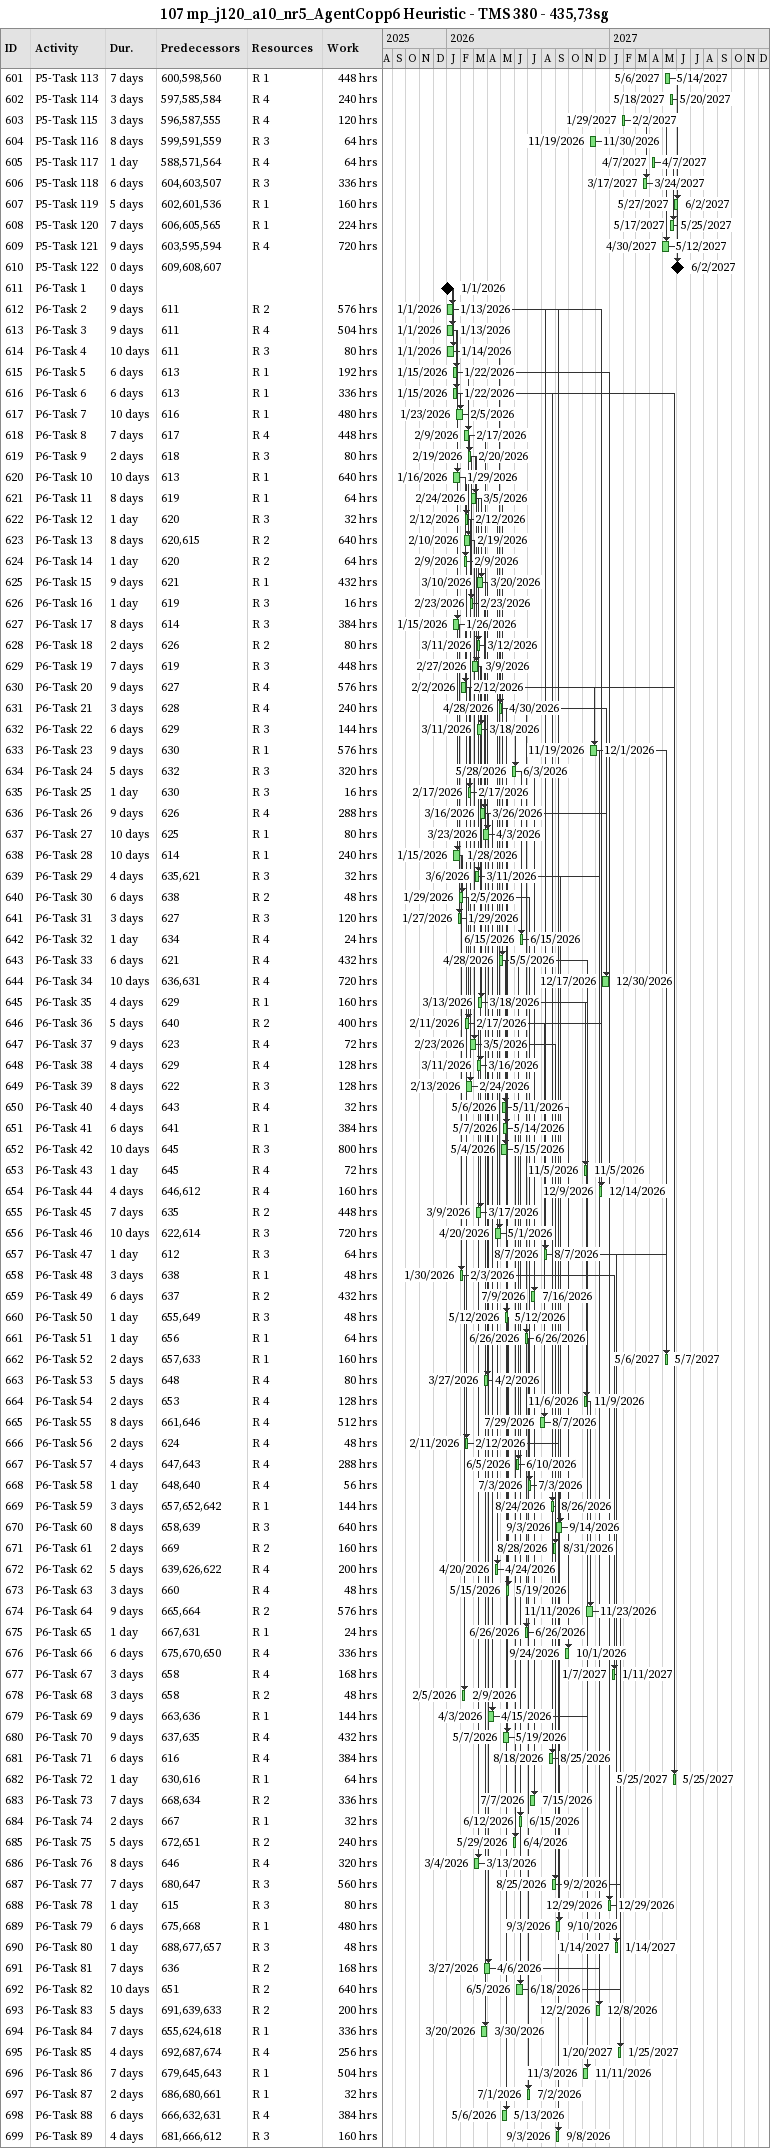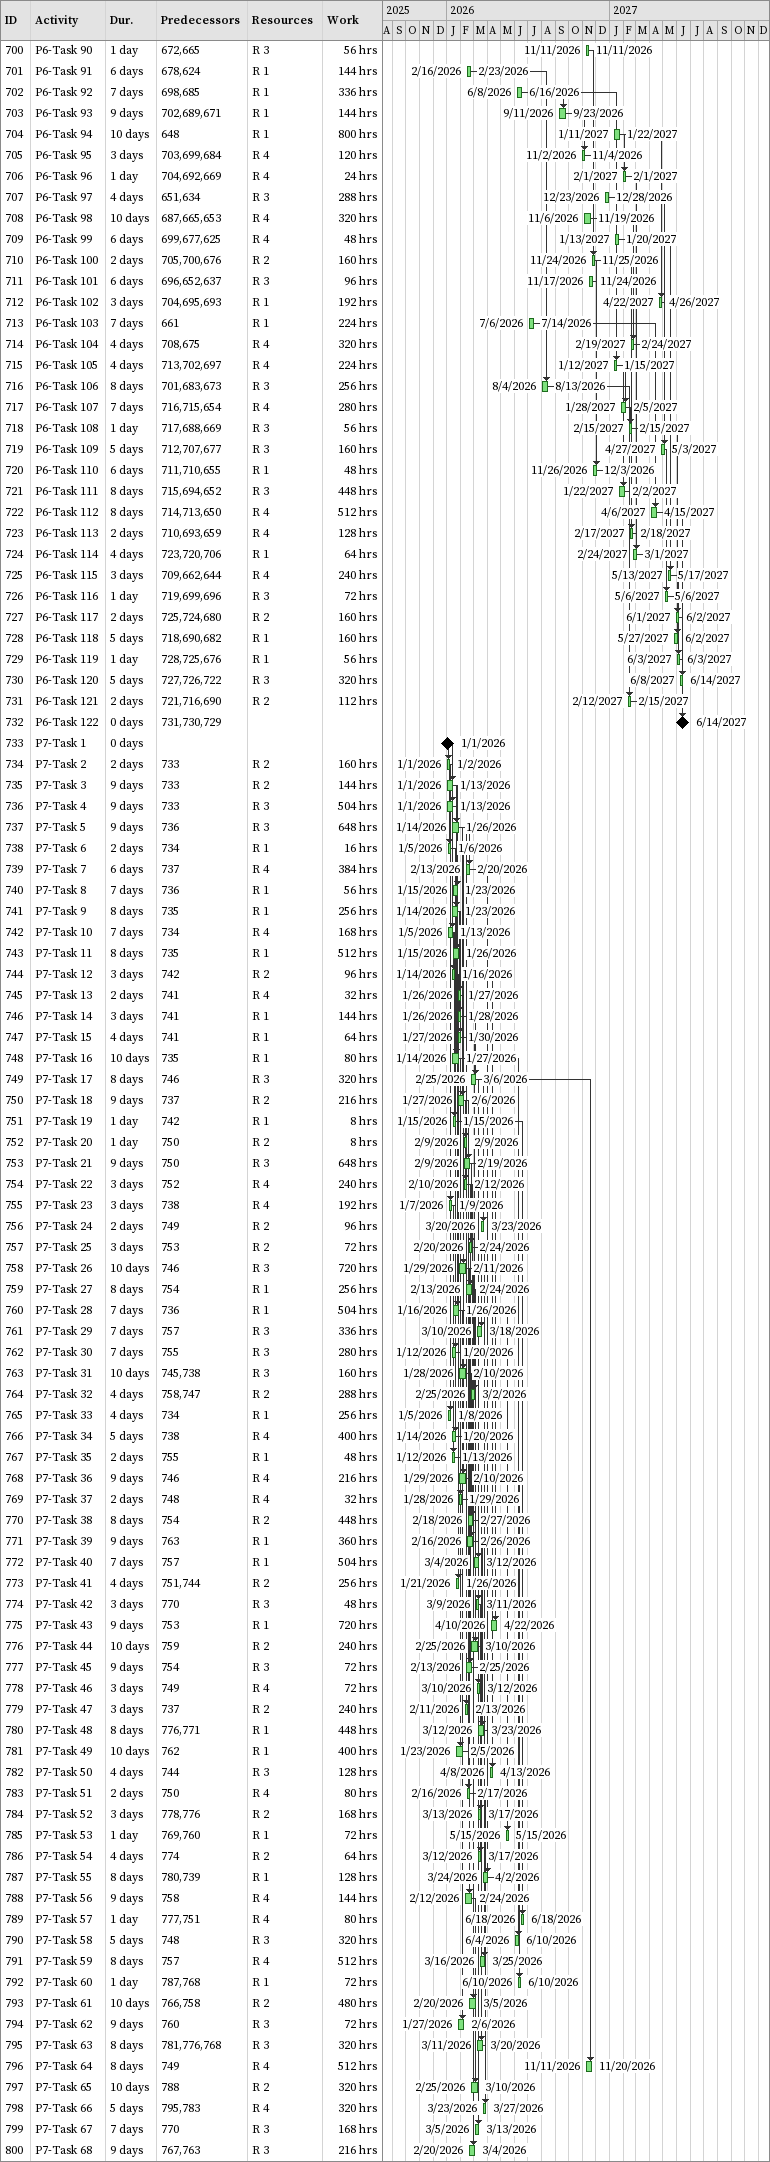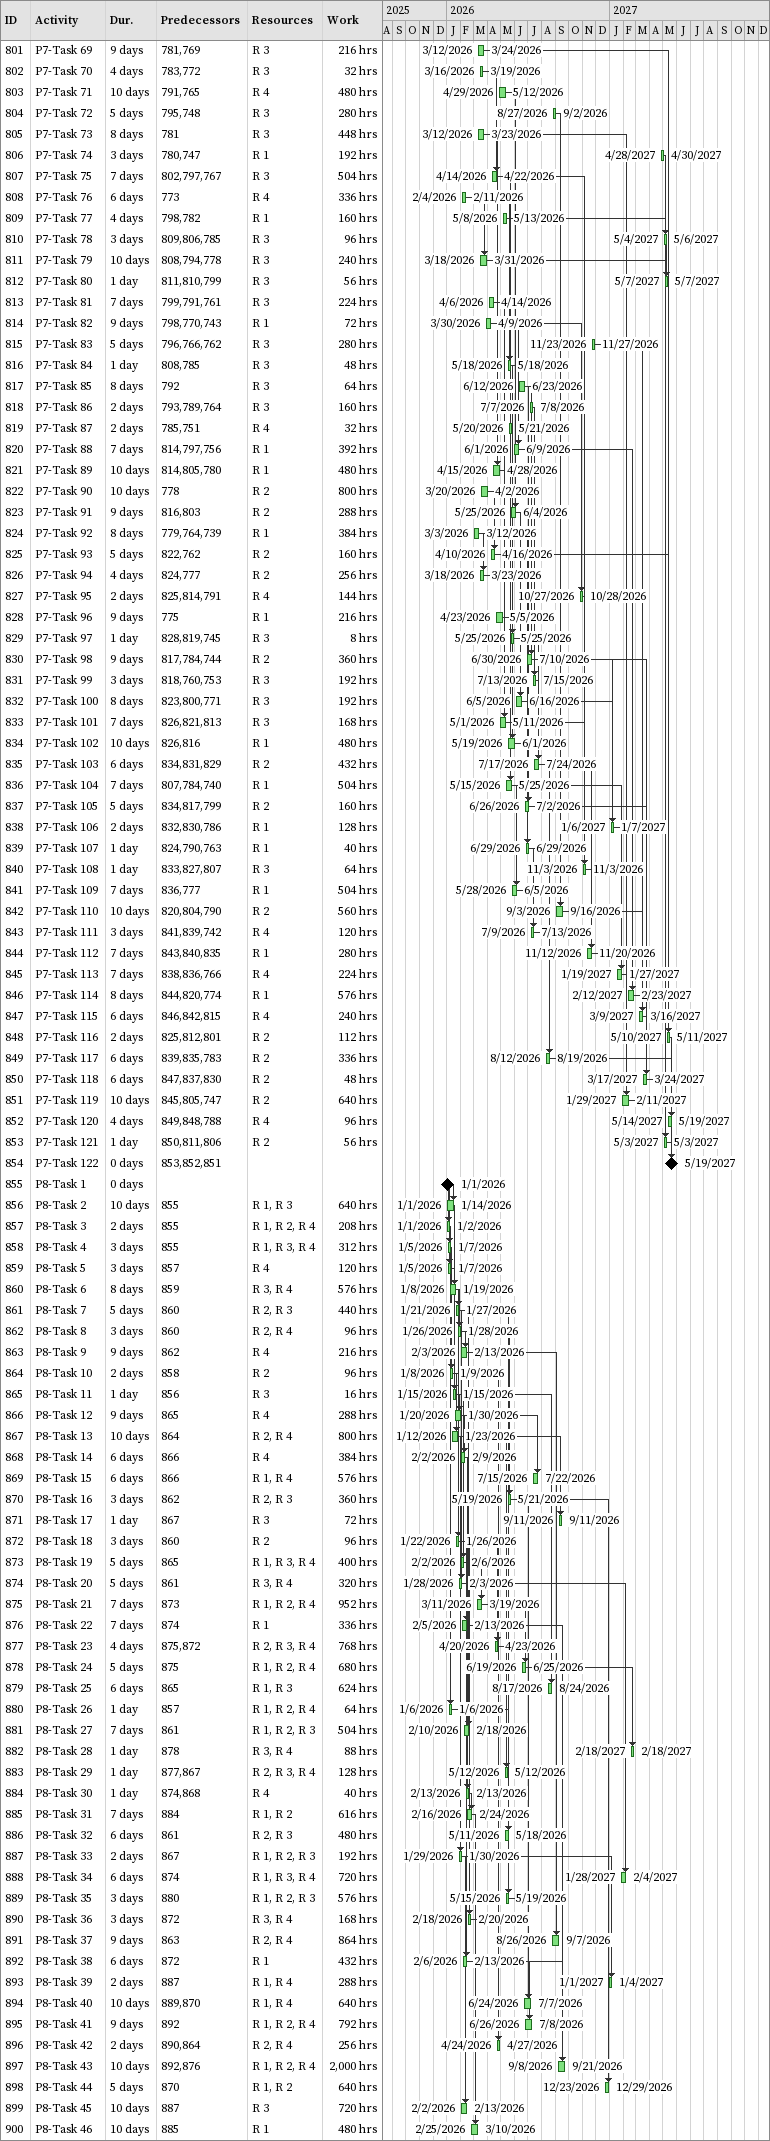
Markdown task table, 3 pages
107 mp_j120_a10_nr5_AgentCopp6 Heuristic - TMS 380 - 435,73sg

| ID | Task | Duration | Start | Finish | Predecessors | Resources | Work (h) |
|---|---|---|---|---|---|---|---|
| 601 | P5-Task 113 | 7d | 2027-05-06 | 2027-05-14 | 600, 598, 560 | R 1 | 448 |
| 602 | P5-Task 114 | 3d | 2027-05-18 | 2027-05-20 | 597, 585, 584 | R 4 | 240 |
| 603 | P5-Task 115 | 3d | 2027-01-29 | 2027-02-02 | 596, 587, 555 | R 4 | 120 |
| 604 | P5-Task 116 | 8d | 2026-11-19 | 2026-11-30 | 599, 591, 559 | R 3 | 64 |
| 605 | P5-Task 117 | 1d | 2027-04-07 | 2027-04-07 | 588, 571, 564 | R 4 | 64 |
| 606 | P5-Task 118 | 6d | 2027-03-17 | 2027-03-24 | 604, 603, 507 | R 3 | 336 |
| 607 | P5-Task 119 | 5d | 2027-05-27 | 2027-06-02 | 602, 601, 536 | R 1 | 160 |
| 608 | P5-Task 120 | 7d | 2027-05-17 | 2027-05-25 | 606, 605, 565 | R 1 | 224 |
| 609 | P5-Task 121 | 9d | 2027-04-30 | 2027-05-12 | 603, 595, 594 | R 4 | 720 |
| 610 | P5-Task 122 | 0d | 2027-06-02 | 2027-06-02 | 609, 608, 607 |  |  |
| 611 | P6-Task 1 | 0d | 2026-01-01 | 2026-01-01 |  |  |  |
| 612 | P6-Task 2 | 9d | 2026-01-01 | 2026-01-13 | 611 | R 2 | 576 |
| 613 | P6-Task 3 | 9d | 2026-01-01 | 2026-01-13 | 611 | R 4 | 504 |
| 614 | P6-Task 4 | 10d | 2026-01-01 | 2026-01-14 | 611 | R 3 | 80 |
| 615 | P6-Task 5 | 6d | 2026-01-15 | 2026-01-22 | 613 | R 1 | 192 |
| 616 | P6-Task 6 | 6d | 2026-01-15 | 2026-01-22 | 613 | R 1 | 336 |
| 617 | P6-Task 7 | 10d | 2026-01-23 | 2026-02-05 | 616 | R 1 | 480 |
| 618 | P6-Task 8 | 7d | 2026-02-09 | 2026-02-17 | 617 | R 4 | 448 |
| 619 | P6-Task 9 | 2d | 2026-02-19 | 2026-02-20 | 618 | R 3 | 80 |
| 620 | P6-Task 10 | 10d | 2026-01-16 | 2026-01-29 | 613 | R 1 | 640 |
| 621 | P6-Task 11 | 8d | 2026-02-24 | 2026-03-05 | 619 | R 1 | 64 |
| 622 | P6-Task 12 | 1d | 2026-02-12 | 2026-02-12 | 620 | R 3 | 32 |
| 623 | P6-Task 13 | 8d | 2026-02-10 | 2026-02-19 | 620, 615 | R 2 | 640 |
| 624 | P6-Task 14 | 1d | 2026-02-09 | 2026-02-09 | 620 | R 2 | 64 |
| 625 | P6-Task 15 | 9d | 2026-03-10 | 2026-03-20 | 621 | R 1 | 432 |
| 626 | P6-Task 16 | 1d | 2026-02-23 | 2026-02-23 | 619 | R 3 | 16 |
| 627 | P6-Task 17 | 8d | 2026-01-15 | 2026-01-26 | 614 | R 3 | 384 |
| 628 | P6-Task 18 | 2d | 2026-03-11 | 2026-03-12 | 626 | R 2 | 80 |
| 629 | P6-Task 19 | 7d | 2026-02-27 | 2026-03-09 | 619 | R 3 | 448 |
| 630 | P6-Task 20 | 9d | 2026-02-02 | 2026-02-12 | 627 | R 4 | 576 |
| 631 | P6-Task 21 | 3d | 2026-04-28 | 2026-04-30 | 628 | R 4 | 240 |
| 632 | P6-Task 22 | 6d | 2026-03-11 | 2026-03-18 | 629 | R 3 | 144 |
| 633 | P6-Task 23 | 9d | 2026-11-19 | 2026-12-01 | 630 | R 1 | 576 |
| 634 | P6-Task 24 | 5d | 2026-05-28 | 2026-06-03 | 632 | R 3 | 320 |
| 635 | P6-Task 25 | 1d | 2026-02-17 | 2026-02-17 | 630 | R 3 | 16 |
| 636 | P6-Task 26 | 9d | 2026-03-16 | 2026-03-26 | 626 | R 4 | 288 |
| 637 | P6-Task 27 | 10d | 2026-03-23 | 2026-04-03 | 625 | R 1 | 80 |
| 638 | P6-Task 28 | 10d | 2026-01-15 | 2026-01-28 | 614 | R 1 | 240 |
| 639 | P6-Task 29 | 4d | 2026-03-06 | 2026-03-11 | 635, 621 | R 3 | 32 |
| 640 | P6-Task 30 | 6d | 2026-01-29 | 2026-02-05 | 638 | R 2 | 48 |
| 641 | P6-Task 31 | 3d | 2026-01-27 | 2026-01-29 | 627 | R 3 | 120 |
| 642 | P6-Task 32 | 1d | 2026-06-15 | 2026-06-15 | 634 | R 4 | 24 |
| 643 | P6-Task 33 | 6d | 2026-04-28 | 2026-05-05 | 621 | R 4 | 432 |
| 644 | P6-Task 34 | 10d | 2026-12-17 | 2026-12-30 | 636, 631 | R 4 | 720 |
| 645 | P6-Task 35 | 4d | 2026-03-13 | 2026-03-18 | 629 | R 1 | 160 |
| 646 | P6-Task 36 | 5d | 2026-02-11 | 2026-02-17 | 640 | R 2 | 400 |
| 647 | P6-Task 37 | 9d | 2026-02-23 | 2026-03-05 | 623 | R 4 | 72 |
| 648 | P6-Task 38 | 4d | 2026-03-11 | 2026-03-16 | 629 | R 4 | 128 |
| 649 | P6-Task 39 | 8d | 2026-02-13 | 2026-02-24 | 622 | R 3 | 128 |
| 650 | P6-Task 40 | 4d | 2026-05-06 | 2026-05-11 | 643 | R 4 | 32 |
| 651 | P6-Task 41 | 6d | 2026-05-07 | 2026-05-14 | 641 | R 1 | 384 |
| 652 | P6-Task 42 | 10d | 2026-05-04 | 2026-05-15 | 645 | R 3 | 800 |
| 653 | P6-Task 43 | 1d | 2026-11-05 | 2026-11-05 | 645 | R 4 | 72 |
| 654 | P6-Task 44 | 4d | 2026-12-09 | 2026-12-14 | 646, 612 | R 4 | 160 |
| 655 | P6-Task 45 | 7d | 2026-03-09 | 2026-03-17 | 635 | R 2 | 448 |
| 656 | P6-Task 46 | 10d | 2026-04-20 | 2026-05-01 | 622, 614 | R 3 | 720 |
| 657 | P6-Task 47 | 1d | 2026-08-07 | 2026-08-07 | 612 | R 3 | 64 |
| 658 | P6-Task 48 | 3d | 2026-01-30 | 2026-02-03 | 638 | R 1 | 48 |
| 659 | P6-Task 49 | 6d | 2026-07-09 | 2026-07-16 | 637 | R 2 | 432 |
| 660 | P6-Task 50 | 1d | 2026-05-12 | 2026-05-12 | 655, 649 | R 3 | 48 |
| 661 | P6-Task 51 | 1d | 2026-06-26 | 2026-06-26 | 656 | R 1 | 64 |
| 662 | P6-Task 52 | 2d | 2027-05-06 | 2027-05-07 | 657, 633 | R 1 | 160 |
| 663 | P6-Task 53 | 5d | 2026-03-27 | 2026-04-02 | 648 | R 4 | 80 |
| 664 | P6-Task 54 | 2d | 2026-11-06 | 2026-11-09 | 653 | R 4 | 128 |
| 665 | P6-Task 55 | 8d | 2026-07-29 | 2026-08-07 | 661, 646 | R 4 | 512 |
| 666 | P6-Task 56 | 2d | 2026-02-11 | 2026-02-12 | 624 | R 4 | 48 |
| 667 | P6-Task 57 | 4d | 2026-06-05 | 2026-06-10 | 647, 643 | R 4 | 288 |
| 668 | P6-Task 58 | 1d | 2026-07-03 | 2026-07-03 | 648, 640 | R 4 | 56 |
| 669 | P6-Task 59 | 3d | 2026-08-24 | 2026-08-26 | 657, 652, 642 | R 1 | 144 |
| 670 | P6-Task 60 | 8d | 2026-09-03 | 2026-09-14 | 658, 639 | R 3 | 640 |
| 671 | P6-Task 61 | 2d | 2026-08-28 | 2026-08-31 | 669 | R 2 | 160 |
| 672 | P6-Task 62 | 5d | 2026-04-20 | 2026-04-24 | 639, 626, 622 | R 4 | 200 |
| 673 | P6-Task 63 | 3d | 2026-05-15 | 2026-05-19 | 660 | R 4 | 48 |
| 674 | P6-Task 64 | 9d | 2026-11-11 | 2026-11-23 | 665, 664 | R 2 | 576 |
| 675 | P6-Task 65 | 1d | 2026-06-26 | 2026-06-26 | 667, 631 | R 1 | 24 |
| 676 | P6-Task 66 | 6d | 2026-09-24 | 2026-10-01 | 675, 670, 650 | R 4 | 336 |
| 677 | P6-Task 67 | 3d | 2027-01-07 | 2027-01-11 | 658 | R 4 | 168 |
| 678 | P6-Task 68 | 3d | 2026-02-05 | 2026-02-09 | 658 | R 2 | 48 |
| 679 | P6-Task 69 | 9d | 2026-04-03 | 2026-04-15 | 663, 636 | R 1 | 144 |
| 680 | P6-Task 70 | 9d | 2026-05-07 | 2026-05-19 | 637, 635 | R 4 | 432 |
| 681 | P6-Task 71 | 6d | 2026-08-18 | 2026-08-25 | 616 | R 4 | 384 |
| 682 | P6-Task 72 | 1d | 2027-05-25 | 2027-05-25 | 630, 616 | R 1 | 64 |
| 683 | P6-Task 73 | 7d | 2026-07-07 | 2026-07-15 | 668, 634 | R 2 | 336 |
| 684 | P6-Task 74 | 2d | 2026-06-12 | 2026-06-15 | 667 | R 1 | 32 |
| 685 | P6-Task 75 | 5d | 2026-05-29 | 2026-06-04 | 672, 651 | R 2 | 240 |
| 686 | P6-Task 76 | 8d | 2026-03-04 | 2026-03-13 | 646 | R 4 | 320 |
| 687 | P6-Task 77 | 7d | 2026-08-25 | 2026-09-02 | 680, 647 | R 3 | 560 |
| 688 | P6-Task 78 | 1d | 2026-12-29 | 2026-12-29 | 615 | R 3 | 80 |
| 689 | P6-Task 79 | 6d | 2026-09-03 | 2026-09-10 | 675, 668 | R 1 | 480 |
| 690 | P6-Task 80 | 1d | 2027-01-14 | 2027-01-14 | 688, 677, 657 | R 3 | 48 |
| 691 | P6-Task 81 | 7d | 2026-03-27 | 2026-04-06 | 636 | R 2 | 168 |
| 692 | P6-Task 82 | 10d | 2026-06-05 | 2026-06-18 | 651 | R 2 | 640 |
| 693 | P6-Task 83 | 5d | 2026-12-02 | 2026-12-08 | 691, 639, 633 | R 2 | 200 |
| 694 | P6-Task 84 | 7d | 2026-03-20 | 2026-03-30 | 655, 624, 618 | R 1 | 336 |
| 695 | P6-Task 85 | 4d | 2027-01-20 | 2027-01-25 | 692, 687, 674 | R 4 | 256 |
| 696 | P6-Task 86 | 7d | 2026-11-03 | 2026-11-11 | 679, 645, 643 | R 1 | 504 |
| 697 | P6-Task 87 | 2d | 2026-07-01 | 2026-07-02 | 686, 680, 661 | R 1 | 32 |
| 698 | P6-Task 88 | 6d | 2026-05-06 | 2026-05-13 | 666, 632, 631 | R 4 | 384 |
| 699 | P6-Task 89 | 4d | 2026-09-03 | 2026-09-08 | 681, 666, 612 | R 3 | 160 |
| 700 | P6-Task 90 | 1d | 2026-11-11 | 2026-11-11 | 672, 665 | R 3 | 56 |
| 701 | P6-Task 91 | 6d | 2026-02-16 | 2026-02-23 | 678, 624 | R 1 | 144 |
| 702 | P6-Task 92 | 7d | 2026-06-08 | 2026-06-16 | 698, 685 | R 1 | 336 |
| 703 | P6-Task 93 | 9d | 2026-09-11 | 2026-09-23 | 702, 689, 671 | R 1 | 144 |
| 704 | P6-Task 94 | 10d | 2027-01-11 | 2027-01-22 | 648 | R 1 | 800 |
| 705 | P6-Task 95 | 3d | 2026-11-02 | 2026-11-04 | 703, 699, 684 | R 4 | 120 |
| 706 | P6-Task 96 | 1d | 2027-02-01 | 2027-02-01 | 704, 692, 669 | R 4 | 24 |
| 707 | P6-Task 97 | 4d | 2026-12-23 | 2026-12-28 | 651, 634 | R 3 | 288 |
| 708 | P6-Task 98 | 10d | 2026-11-06 | 2026-11-19 | 687, 665, 653 | R 4 | 320 |
| 709 | P6-Task 99 | 6d | 2027-01-13 | 2027-01-20 | 699, 677, 625 | R 4 | 48 |
| 710 | P6-Task 100 | 2d | 2026-11-24 | 2026-11-25 | 705, 700, 676 | R 2 | 160 |
| 711 | P6-Task 101 | 6d | 2026-11-17 | 2026-11-24 | 696, 652, 637 | R 3 | 96 |
| 712 | P6-Task 102 | 3d | 2027-04-22 | 2027-04-26 | 704, 695, 693 | R 1 | 192 |
| 713 | P6-Task 103 | 7d | 2026-07-06 | 2026-07-14 | 661 | R 1 | 224 |
| 714 | P6-Task 104 | 4d | 2027-02-19 | 2027-02-24 | 708, 675 | R 4 | 320 |
| 715 | P6-Task 105 | 4d | 2027-01-12 | 2027-01-15 | 713, 702, 697 | R 4 | 224 |
| 716 | P6-Task 106 | 8d | 2026-08-04 | 2026-08-13 | 701, 683, 673 | R 3 | 256 |
| 717 | P6-Task 107 | 7d | 2027-01-28 | 2027-02-05 | 716, 715, 654 | R 4 | 280 |
| 718 | P6-Task 108 | 1d | 2027-02-15 | 2027-02-15 | 717, 688, 669 | R 3 | 56 |
| 719 | P6-Task 109 | 5d | 2027-04-27 | 2027-05-03 | 712, 707, 677 | R 3 | 160 |
| 720 | P6-Task 110 | 6d | 2026-11-26 | 2026-12-03 | 711, 710, 655 | R 1 | 48 |
| 721 | P6-Task 111 | 8d | 2027-01-22 | 2027-02-02 | 715, 694, 652 | R 3 | 448 |
| 722 | P6-Task 112 | 8d | 2027-04-06 | 2027-04-15 | 714, 713, 650 | R 4 | 512 |
| 723 | P6-Task 113 | 2d | 2027-02-17 | 2027-02-18 | 710, 693, 659 | R 4 | 128 |
| 724 | P6-Task 114 | 4d | 2027-02-24 | 2027-03-01 | 723, 720, 706 | R 1 | 64 |
| 725 | P6-Task 115 | 3d | 2027-05-13 | 2027-05-17 | 709, 662, 644 | R 4 | 240 |
| 726 | P6-Task 116 | 1d | 2027-05-06 | 2027-05-06 | 719, 699, 696 | R 3 | 72 |
| 727 | P6-Task 117 | 2d | 2027-06-01 | 2027-06-02 | 725, 724, 680 | R 2 | 160 |
| 728 | P6-Task 118 | 5d | 2027-05-27 | 2027-06-02 | 718, 690, 682 | R 1 | 160 |
| 729 | P6-Task 119 | 1d | 2027-06-03 | 2027-06-03 | 728, 725, 676 | R 1 | 56 |
| 730 | P6-Task 120 | 5d | 2027-06-08 | 2027-06-14 | 727, 726, 722 | R 3 | 320 |
| 731 | P6-Task 121 | 2d | 2027-02-12 | 2027-02-15 | 721, 716, 690 | R 2 | 112 |
| 732 | P6-Task 122 | 0d | 2027-06-14 | 2027-06-14 | 731, 730, 729 |  |  |
| 733 | P7-Task 1 | 0d | 2026-01-01 | 2026-01-01 |  |  |  |
| 734 | P7-Task 2 | 2d | 2026-01-01 | 2026-01-02 | 733 | R 2 | 160 |
| 735 | P7-Task 3 | 9d | 2026-01-01 | 2026-01-13 | 733 | R 2 | 144 |
| 736 | P7-Task 4 | 9d | 2026-01-01 | 2026-01-13 | 733 | R 3 | 504 |
| 737 | P7-Task 5 | 9d | 2026-01-14 | 2026-01-26 | 736 | R 3 | 648 |
| 738 | P7-Task 6 | 2d | 2026-01-05 | 2026-01-06 | 734 | R 1 | 16 |
| 739 | P7-Task 7 | 6d | 2026-02-13 | 2026-02-20 | 737 | R 4 | 384 |
| 740 | P7-Task 8 | 7d | 2026-01-15 | 2026-01-23 | 736 | R 1 | 56 |
| 741 | P7-Task 9 | 8d | 2026-01-14 | 2026-01-23 | 735 | R 1 | 256 |
| 742 | P7-Task 10 | 7d | 2026-01-05 | 2026-01-13 | 734 | R 4 | 168 |
| 743 | P7-Task 11 | 8d | 2026-01-15 | 2026-01-26 | 735 | R 1 | 512 |
| 744 | P7-Task 12 | 3d | 2026-01-14 | 2026-01-16 | 742 | R 2 | 96 |
| 745 | P7-Task 13 | 2d | 2026-01-26 | 2026-01-27 | 741 | R 4 | 32 |
| 746 | P7-Task 14 | 3d | 2026-01-26 | 2026-01-28 | 741 | R 1 | 144 |
| 747 | P7-Task 15 | 4d | 2026-01-27 | 2026-01-30 | 741 | R 1 | 64 |
| 748 | P7-Task 16 | 10d | 2026-01-14 | 2026-01-27 | 735 | R 1 | 80 |
| 749 | P7-Task 17 | 8d | 2026-02-25 | 2026-03-06 | 746 | R 3 | 320 |
| 750 | P7-Task 18 | 9d | 2026-01-27 | 2026-02-06 | 737 | R 2 | 216 |
| 751 | P7-Task 19 | 1d | 2026-01-15 | 2026-01-15 | 742 | R 1 | 8 |
| 752 | P7-Task 20 | 1d | 2026-02-09 | 2026-02-09 | 750 | R 2 | 8 |
| 753 | P7-Task 21 | 9d | 2026-02-09 | 2026-02-19 | 750 | R 3 | 648 |
| 754 | P7-Task 22 | 3d | 2026-02-10 | 2026-02-12 | 752 | R 4 | 240 |
| 755 | P7-Task 23 | 3d | 2026-01-07 | 2026-01-09 | 738 | R 4 | 192 |
| 756 | P7-Task 24 | 2d | 2026-03-20 | 2026-03-23 | 749 | R 2 | 96 |
| 757 | P7-Task 25 | 3d | 2026-02-20 | 2026-02-24 | 753 | R 2 | 72 |
| 758 | P7-Task 26 | 10d | 2026-01-29 | 2026-02-11 | 746 | R 3 | 720 |
| 759 | P7-Task 27 | 8d | 2026-02-13 | 2026-02-24 | 754 | R 1 | 256 |
| 760 | P7-Task 28 | 7d | 2026-01-16 | 2026-01-26 | 736 | R 1 | 504 |
| 761 | P7-Task 29 | 7d | 2026-03-10 | 2026-03-18 | 757 | R 3 | 336 |
| 762 | P7-Task 30 | 7d | 2026-01-12 | 2026-01-20 | 755 | R 3 | 280 |
| 763 | P7-Task 31 | 10d | 2026-01-28 | 2026-02-10 | 745, 738 | R 3 | 160 |
| 764 | P7-Task 32 | 4d | 2026-02-25 | 2026-03-02 | 758, 747 | R 2 | 288 |
| 765 | P7-Task 33 | 4d | 2026-01-05 | 2026-01-08 | 734 | R 1 | 256 |
| 766 | P7-Task 34 | 5d | 2026-01-14 | 2026-01-20 | 738 | R 4 | 400 |
| 767 | P7-Task 35 | 2d | 2026-01-12 | 2026-01-13 | 755 | R 1 | 48 |
| 768 | P7-Task 36 | 9d | 2026-01-29 | 2026-02-10 | 746 | R 4 | 216 |
| 769 | P7-Task 37 | 2d | 2026-01-28 | 2026-01-29 | 748 | R 4 | 32 |
| 770 | P7-Task 38 | 8d | 2026-02-18 | 2026-02-27 | 754 | R 2 | 448 |
| 771 | P7-Task 39 | 9d | 2026-02-16 | 2026-02-26 | 763 | R 1 | 360 |
| 772 | P7-Task 40 | 7d | 2026-03-04 | 2026-03-12 | 757 | R 1 | 504 |
| 773 | P7-Task 41 | 4d | 2026-01-21 | 2026-01-26 | 751, 744 | R 2 | 256 |
| 774 | P7-Task 42 | 3d | 2026-03-09 | 2026-03-11 | 770 | R 3 | 48 |
| 775 | P7-Task 43 | 9d | 2026-04-10 | 2026-04-22 | 753 | R 1 | 720 |
| 776 | P7-Task 44 | 10d | 2026-02-25 | 2026-03-10 | 759 | R 2 | 240 |
| 777 | P7-Task 45 | 9d | 2026-02-13 | 2026-02-25 | 754 | R 3 | 72 |
| 778 | P7-Task 46 | 3d | 2026-03-10 | 2026-03-12 | 749 | R 4 | 72 |
| 779 | P7-Task 47 | 3d | 2026-02-11 | 2026-02-13 | 737 | R 2 | 240 |
| 780 | P7-Task 48 | 8d | 2026-03-12 | 2026-03-23 | 776, 771 | R 1 | 448 |
| 781 | P7-Task 49 | 10d | 2026-01-23 | 2026-02-05 | 762 | R 1 | 400 |
| 782 | P7-Task 50 | 4d | 2026-04-08 | 2026-04-13 | 744 | R 3 | 128 |
| 783 | P7-Task 51 | 2d | 2026-02-16 | 2026-02-17 | 750 | R 4 | 80 |
| 784 | P7-Task 52 | 3d | 2026-03-13 | 2026-03-17 | 778, 776 | R 2 | 168 |
| 785 | P7-Task 53 | 1d | 2026-05-15 | 2026-05-15 | 769, 760 | R 1 | 72 |
| 786 | P7-Task 54 | 4d | 2026-03-12 | 2026-03-17 | 774 | R 2 | 64 |
| 787 | P7-Task 55 | 8d | 2026-03-24 | 2026-04-02 | 780, 739 | R 1 | 128 |
| 788 | P7-Task 56 | 9d | 2026-02-12 | 2026-02-24 | 758 | R 4 | 144 |
| 789 | P7-Task 57 | 1d | 2026-06-18 | 2026-06-18 | 777, 751 | R 4 | 80 |
| 790 | P7-Task 58 | 5d | 2026-06-04 | 2026-06-10 | 748 | R 3 | 320 |
| 791 | P7-Task 59 | 8d | 2026-03-16 | 2026-03-25 | 757 | R 4 | 512 |
| 792 | P7-Task 60 | 1d | 2026-06-10 | 2026-06-10 | 787, 768 | R 1 | 72 |
| 793 | P7-Task 61 | 10d | 2026-02-20 | 2026-03-05 | 766, 758 | R 2 | 480 |
| 794 | P7-Task 62 | 9d | 2026-01-27 | 2026-02-06 | 760 | R 3 | 72 |
| 795 | P7-Task 63 | 8d | 2026-03-11 | 2026-03-20 | 781, 776, 768 | R 3 | 320 |
| 796 | P7-Task 64 | 8d | 2026-11-11 | 2026-11-20 | 749 | R 4 | 512 |
| 797 | P7-Task 65 | 10d | 2026-02-25 | 2026-03-10 | 788 | R 2 | 320 |
| 798 | P7-Task 66 | 5d | 2026-03-23 | 2026-03-27 | 795, 783 | R 4 | 320 |
| 799 | P7-Task 67 | 7d | 2026-03-05 | 2026-03-13 | 770 | R 3 | 168 |
| 800 | P7-Task 68 | 9d | 2026-02-20 | 2026-03-04 | 767, 763 | R 3 | 216 |
| 801 | P7-Task 69 | 9d | 2026-03-12 | 2026-03-24 | 781, 769 | R 3 | 216 |
| 802 | P7-Task 70 | 4d | 2026-03-16 | 2026-03-19 | 783, 772 | R 3 | 32 |
| 803 | P7-Task 71 | 10d | 2026-04-29 | 2026-05-12 | 791, 765 | R 4 | 480 |
| 804 | P7-Task 72 | 5d | 2026-08-27 | 2026-09-02 | 795, 748 | R 3 | 280 |
| 805 | P7-Task 73 | 8d | 2026-03-12 | 2026-03-23 | 781 | R 3 | 448 |
| 806 | P7-Task 74 | 3d | 2027-04-28 | 2027-04-30 | 780, 747 | R 1 | 192 |
| 807 | P7-Task 75 | 7d | 2026-04-14 | 2026-04-22 | 802, 797, 767 | R 3 | 504 |
| 808 | P7-Task 76 | 6d | 2026-02-04 | 2026-02-11 | 773 | R 4 | 336 |
| 809 | P7-Task 77 | 4d | 2026-05-08 | 2026-05-13 | 798, 782 | R 1 | 160 |
| 810 | P7-Task 78 | 3d | 2027-05-04 | 2027-05-06 | 809, 806, 785 | R 3 | 96 |
| 811 | P7-Task 79 | 10d | 2026-03-18 | 2026-03-31 | 808, 794, 778 | R 3 | 240 |
| 812 | P7-Task 80 | 1d | 2027-05-07 | 2027-05-07 | 811, 810, 799 | R 3 | 56 |
| 813 | P7-Task 81 | 7d | 2026-04-06 | 2026-04-14 | 799, 791, 761 | R 3 | 224 |
| 814 | P7-Task 82 | 9d | 2026-03-30 | 2026-04-09 | 798, 770, 743 | R 1 | 72 |
| 815 | P7-Task 83 | 5d | 2026-11-23 | 2026-11-27 | 796, 766, 762 | R 3 | 280 |
| 816 | P7-Task 84 | 1d | 2026-05-18 | 2026-05-18 | 808, 785 | R 3 | 48 |
| 817 | P7-Task 85 | 8d | 2026-06-12 | 2026-06-23 | 792 | R 3 | 64 |
| 818 | P7-Task 86 | 2d | 2026-07-07 | 2026-07-08 | 793, 789, 764 | R 3 | 160 |
| 819 | P7-Task 87 | 2d | 2026-05-20 | 2026-05-21 | 785, 751 | R 4 | 32 |
| 820 | P7-Task 88 | 7d | 2026-06-01 | 2026-06-09 | 814, 797, 756 | R 1 | 392 |
| 821 | P7-Task 89 | 10d | 2026-04-15 | 2026-04-28 | 814, 805, 780 | R 1 | 480 |
| 822 | P7-Task 90 | 10d | 2026-03-20 | 2026-04-02 | 778 | R 2 | 800 |
| 823 | P7-Task 91 | 9d | 2026-05-25 | 2026-06-04 | 816, 803 | R 2 | 288 |
| 824 | P7-Task 92 | 8d | 2026-03-03 | 2026-03-12 | 779, 764, 739 | R 1 | 384 |
| 825 | P7-Task 93 | 5d | 2026-04-10 | 2026-04-16 | 822, 762 | R 2 | 160 |
| 826 | P7-Task 94 | 4d | 2026-03-18 | 2026-03-23 | 824, 777 | R 2 | 256 |
| 827 | P7-Task 95 | 2d | 2026-10-27 | 2026-10-28 | 825, 814, 791 | R 4 | 144 |
| 828 | P7-Task 96 | 9d | 2026-04-23 | 2026-05-05 | 775 | R 1 | 216 |
| 829 | P7-Task 97 | 1d | 2026-05-25 | 2026-05-25 | 828, 819, 745 | R 3 | 8 |
| 830 | P7-Task 98 | 9d | 2026-06-30 | 2026-07-10 | 817, 784, 744 | R 2 | 360 |
| 831 | P7-Task 99 | 3d | 2026-07-13 | 2026-07-15 | 818, 760, 753 | R 3 | 192 |
| 832 | P7-Task 100 | 8d | 2026-06-05 | 2026-06-16 | 823, 800, 771 | R 3 | 192 |
| 833 | P7-Task 101 | 7d | 2026-05-01 | 2026-05-11 | 826, 821, 813 | R 3 | 168 |
| 834 | P7-Task 102 | 10d | 2026-05-19 | 2026-06-01 | 826, 816 | R 1 | 480 |
| 835 | P7-Task 103 | 6d | 2026-07-17 | 2026-07-24 | 834, 831, 829 | R 2 | 432 |
| 836 | P7-Task 104 | 7d | 2026-05-15 | 2026-05-25 | 807, 784, 740 | R 1 | 504 |
| 837 | P7-Task 105 | 5d | 2026-06-26 | 2026-07-02 | 834, 817, 799 | R 2 | 160 |
| 838 | P7-Task 106 | 2d | 2027-01-06 | 2027-01-07 | 832, 830, 786 | R 1 | 128 |
| 839 | P7-Task 107 | 1d | 2026-06-29 | 2026-06-29 | 824, 790, 763 | R 1 | 40 |
| 840 | P7-Task 108 | 1d | 2026-11-03 | 2026-11-03 | 833, 827, 807 | R 3 | 64 |
| 841 | P7-Task 109 | 7d | 2026-05-28 | 2026-06-05 | 836, 777 | R 1 | 504 |
| 842 | P7-Task 110 | 10d | 2026-09-03 | 2026-09-16 | 820, 804, 790 | R 2 | 560 |
| 843 | P7-Task 111 | 3d | 2026-07-09 | 2026-07-13 | 841, 839, 742 | R 4 | 120 |
| 844 | P7-Task 112 | 7d | 2026-11-12 | 2026-11-20 | 843, 840, 835 | R 1 | 280 |
| 845 | P7-Task 113 | 7d | 2027-01-19 | 2027-01-27 | 838, 836, 766 | R 4 | 224 |
| 846 | P7-Task 114 | 8d | 2027-02-12 | 2027-02-23 | 844, 820, 774 | R 1 | 576 |
| 847 | P7-Task 115 | 6d | 2027-03-09 | 2027-03-16 | 846, 842, 815 | R 4 | 240 |
| 848 | P7-Task 116 | 2d | 2027-05-10 | 2027-05-11 | 825, 812, 801 | R 2 | 112 |
| 849 | P7-Task 117 | 6d | 2026-08-12 | 2026-08-19 | 839, 835, 783 | R 2 | 336 |
| 850 | P7-Task 118 | 6d | 2027-03-17 | 2027-03-24 | 847, 837, 830 | R 2 | 48 |
| 851 | P7-Task 119 | 10d | 2027-01-29 | 2027-02-11 | 845, 805, 747 | R 2 | 640 |
| 852 | P7-Task 120 | 4d | 2027-05-14 | 2027-05-19 | 849, 848, 788 | R 4 | 96 |
| 853 | P7-Task 121 | 1d | 2027-05-03 | 2027-05-03 | 850, 811, 806 | R 2 | 56 |
| 854 | P7-Task 122 | 0d | 2027-05-19 | 2027-05-19 | 853, 852, 851 |  |  |
| 855 | P8-Task 1 | 0d | 2026-01-01 | 2026-01-01 |  |  |  |
| 856 | P8-Task 2 | 10d | 2026-01-01 | 2026-01-14 | 855 | R 1, R 3 | 640 |
| 857 | P8-Task 3 | 2d | 2026-01-01 | 2026-01-02 | 855 | R 1, R 2, R 4 | 208 |
| 858 | P8-Task 4 | 3d | 2026-01-05 | 2026-01-07 | 855 | R 1, R 3, R 4 | 312 |
| 859 | P8-Task 5 | 3d | 2026-01-05 | 2026-01-07 | 857 | R 4 | 120 |
| 860 | P8-Task 6 | 8d | 2026-01-08 | 2026-01-19 | 859 | R 3, R 4 | 576 |
| 861 | P8-Task 7 | 5d | 2026-01-21 | 2026-01-27 | 860 | R 2, R 3 | 440 |
| 862 | P8-Task 8 | 3d | 2026-01-26 | 2026-01-28 | 860 | R 2, R 4 | 96 |
| 863 | P8-Task 9 | 9d | 2026-02-03 | 2026-02-13 | 862 | R 4 | 216 |
| 864 | P8-Task 10 | 2d | 2026-01-08 | 2026-01-09 | 858 | R 2 | 96 |
| 865 | P8-Task 11 | 1d | 2026-01-15 | 2026-01-15 | 856 | R 3 | 16 |
| 866 | P8-Task 12 | 9d | 2026-01-20 | 2026-01-30 | 865 | R 4 | 288 |
| 867 | P8-Task 13 | 10d | 2026-01-12 | 2026-01-23 | 864 | R 2, R 4 | 800 |
| 868 | P8-Task 14 | 6d | 2026-02-02 | 2026-02-09 | 866 | R 4 | 384 |
| 869 | P8-Task 15 | 6d | 2026-07-15 | 2026-07-22 | 866 | R 1, R 4 | 576 |
| 870 | P8-Task 16 | 3d | 2026-05-19 | 2026-05-21 | 862 | R 2, R 3 | 360 |
| 871 | P8-Task 17 | 1d | 2026-09-11 | 2026-09-11 | 867 | R 3 | 72 |
| 872 | P8-Task 18 | 3d | 2026-01-22 | 2026-01-26 | 860 | R 2 | 96 |
| 873 | P8-Task 19 | 5d | 2026-02-02 | 2026-02-06 | 865 | R 1, R 3, R 4 | 400 |
| 874 | P8-Task 20 | 5d | 2026-01-28 | 2026-02-03 | 861 | R 3, R 4 | 320 |
| 875 | P8-Task 21 | 7d | 2026-03-11 | 2026-03-19 | 873 | R 1, R 2, R 4 | 952 |
| 876 | P8-Task 22 | 7d | 2026-02-05 | 2026-02-13 | 874 | R 1 | 336 |
| 877 | P8-Task 23 | 4d | 2026-04-20 | 2026-04-23 | 875, 872 | R 2, R 3, R 4 | 768 |
| 878 | P8-Task 24 | 5d | 2026-06-19 | 2026-06-25 | 875 | R 1, R 2, R 4 | 680 |
| 879 | P8-Task 25 | 6d | 2026-08-17 | 2026-08-24 | 865 | R 1, R 3 | 624 |
| 880 | P8-Task 26 | 1d | 2026-01-06 | 2026-01-06 | 857 | R 1, R 2, R 4 | 64 |
| 881 | P8-Task 27 | 7d | 2026-02-10 | 2026-02-18 | 861 | R 1, R 2, R 3 | 504 |
| 882 | P8-Task 28 | 1d | 2027-02-18 | 2027-02-18 | 878 | R 3, R 4 | 88 |
| 883 | P8-Task 29 | 1d | 2026-05-12 | 2026-05-12 | 877, 867 | R 2, R 3, R 4 | 128 |
| 884 | P8-Task 30 | 1d | 2026-02-13 | 2026-02-13 | 874, 868 | R 4 | 40 |
| 885 | P8-Task 31 | 7d | 2026-02-16 | 2026-02-24 | 884 | R 1, R 2 | 616 |
| 886 | P8-Task 32 | 6d | 2026-05-11 | 2026-05-18 | 861 | R 2, R 3 | 480 |
| 887 | P8-Task 33 | 2d | 2026-01-29 | 2026-01-30 | 867 | R 1, R 2, R 3 | 192 |
| 888 | P8-Task 34 | 6d | 2027-01-28 | 2027-02-04 | 874 | R 1, R 3, R 4 | 720 |
| 889 | P8-Task 35 | 3d | 2026-05-15 | 2026-05-19 | 880 | R 1, R 2, R 3 | 576 |
| 890 | P8-Task 36 | 3d | 2026-02-18 | 2026-02-20 | 872 | R 3, R 4 | 168 |
| 891 | P8-Task 37 | 9d | 2026-08-26 | 2026-09-07 | 863 | R 2, R 4 | 864 |
| 892 | P8-Task 38 | 6d | 2026-02-06 | 2026-02-13 | 872 | R 1 | 432 |
| 893 | P8-Task 39 | 2d | 2027-01-01 | 2027-01-04 | 887 | R 1, R 4 | 288 |
| 894 | P8-Task 40 | 10d | 2026-06-24 | 2026-07-07 | 889, 870 | R 1, R 4 | 640 |
| 895 | P8-Task 41 | 9d | 2026-06-26 | 2026-07-08 | 892 | R 1, R 2, R 4 | 792 |
| 896 | P8-Task 42 | 2d | 2026-04-24 | 2026-04-27 | 890, 864 | R 2, R 4 | 256 |
| 897 | P8-Task 43 | 10d | 2026-09-08 | 2026-09-21 | 892, 876 | R 1, R 2, R 4 | 2000 |
| 898 | P8-Task 44 | 5d | 2026-12-23 | 2026-12-29 | 870 | R 1, R 2 | 640 |
| 899 | P8-Task 45 | 10d | 2026-02-02 | 2026-02-13 | 887 | R 3 | 720 |
| 900 | P8-Task 46 | 10d | 2026-02-25 | 2026-03-10 | 885 | R 1 | 480 |
